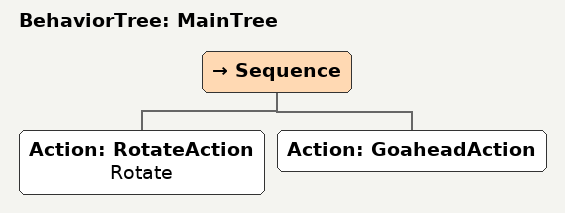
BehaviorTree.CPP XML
<?xml version="1.0"?>
<root main_tree_to_execute="MainTree">
    <BehaviorTree ID="MainTree">
        <Sequence>
            <Action ID="RotateAction" name="Rotate"/>
            <Action ID="GoaheadAction"/>
        </Sequence>
    </BehaviorTree>
</root>
